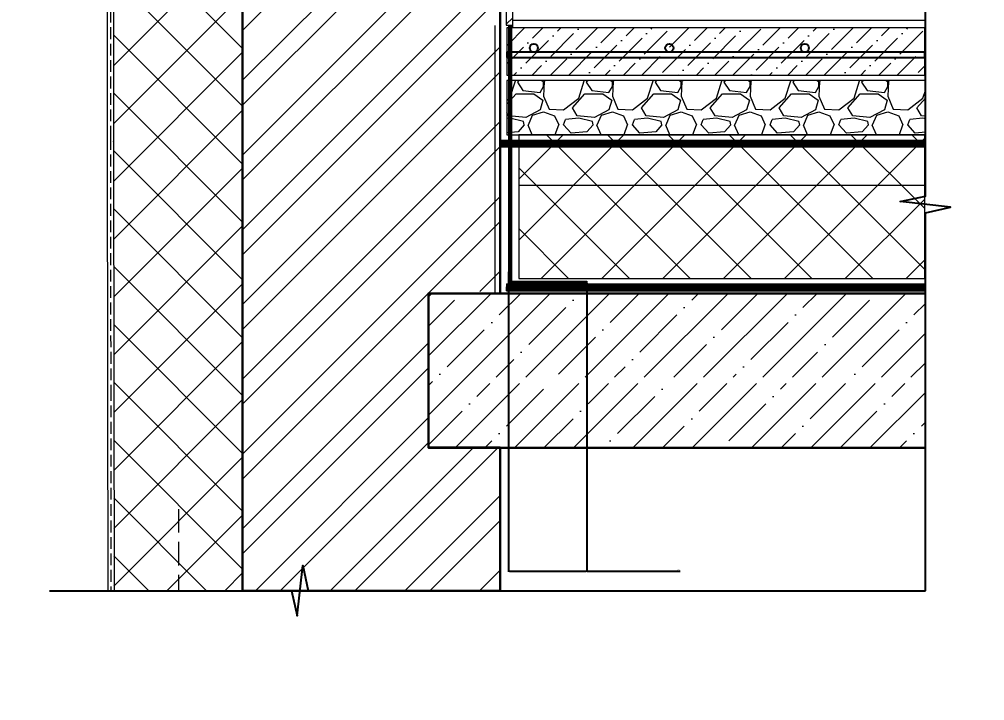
# Model space of a CAD drawing. Header units: millimetres. Extents: x -4447806 to 13389969, y -2188499 to 852203.
# Drawn here: x 4552218 to 4554274, y -558222 to -556772 of the extents above; entities that cross this region are included whole.
import ezdxf

# ---------------------------------------------------------------- set-up
doc = ezdxf.new("R2010")
doc.units = ezdxf.units.MM
for name, pattern in [('GOST2.303 4', [7, 5, -2, 0]), ('ГОСТ 2.303 4', [7, 5, -2, 0]), ('пунктирнаяX2', [12.7, 0, -12.7]), ('штриховая', [19.049999999999997, 12.7, -6.35]), ('штриховая 50', [1, 0.5, -0.5])]:
    doc.linetypes.add(name, pattern=pattern)
for name, color, linetype, lineweight in [('!!!_АР_перегородки блоки', 7, 'Continuous', 5), ('0.15', 10, 'Continuous', 15), ('0.2', 7, 'Continuous', 20), ('0.35', 30, 'Continuous', 30), ('TN-ГИДРОИЗОЛЯЦИЯ БИТУМАЯ нижняя', 173, 'Continuous', 15), ('TN-ГРУНТОВКА', 6, 'Continuous', 15), ('TN-КЕРАМЗИТОВАЯ РАЗУКЛОНКА', 26, 'Continuous', 15), ('TN-ПАРОИЗОЛЯЦИЯ', 7, 'Continuous', 15), ('TN-СИСТЕМА', 243, 'Continuous', 15), ('TN-СТЯЖКА', 7, 'Continuous', 15), ('АР_Размеры', 175, 'Continuous', 9), ('АР_Штриховка', 252, 'Continuous', 0), ('Маркировка потолков', 7, 'Continuous', 9)]:
    doc.layers.add(name, color=color, linetype=linetype, lineweight=lineweight)
doc.styles.get("Standard").update_dxf_attribs({"font": 'arial.ttf'})
doc.dimstyles.new('ISO-25', dxfattribs={"dimtxt": 2.5, "dimasz": 2.5, "dimexe": 1.25, "dimexo": 0.625, "dimtad": 1, "dimtxsty": 'Standard', "dimcen": 2.5, "dimadec": 0, "dimazin": 0, "dimtfac": 1, "dimtmove": 0, "dimatfit": 3, "dimfxl": 1, "dimarcsym": 0})

# ---------------------------------------------------------------- blocks, each defined once
blk = doc.blocks.new('*D1233')
at = {"layer": 'Defpoints', "color": 0, "lineweight": 5, "ltscale": 500, "transparency": 16777216}
for p in [(4553259.512444951, -557308.2971352207), (4553426.854872196, -557332.286038892), (4553426.854872196, -557946.2450991163)]:
    blk.add_point(p, dxfattribs=at)
at = {"layer": 'АР_Размеры', "color": 0, "lineweight": -2, "ltscale": 500, "transparency": 16777216}
for p, q in [((4553259.512444951, -557308.9221352207), (4553259.512444951, -557947.4950991163)), ((4553426.854872196, -557332.911038892), (4553426.854872196, -557947.4950991163)), ((4553262.012444951, -557946.2450991163), (4553424.354872196, -557946.2450991163)), ((4553426.854872196, -557946.2450991163), (4553625.385058763, -557946.2450991163))]:
    blk.add_line(p, q, dxfattribs=at)
at = {"layer": 'АР_Размеры', "color": 0, "lineweight": 5, "ltscale": 500, "transparency": 16777216}
for points in [[(4553262.012444951, -557945.8284324497), (4553262.012444951, -557946.661765783), (4553259.512444951, -557946.2450991163)], [(4553424.354872196, -557945.8284324497), (4553424.354872196, -557946.661765783), (4553426.854872196, -557946.2450991163)]]:
    blk.add_solid(points, dxfattribs=at)
at = {"layer": 'АР_Размеры', "color": 0, "lineweight": 13, "ltscale": 500, "transparency": 16777216, "insert": (4553622.120222473, -557944.3436666471), "char_height": 2.5, "attachment_point": 5}
blk.add_mtext('150', dxfattribs=at)
blk = doc.blocks.new('*U707')
at = {"lineweight": 9, "transparency": 33554559}
h = blk.add_hatch(dxfattribs=at)
h.set_pattern_fill('ANSI36', color=256, scale=3)
h.set_pattern_definition([(45, (-256.1303792933202, -130.4572748134536), (5.0513940681014, 18.52177824970513), [23.8125, -4.762499999999999, 0, -4.762499999999999])])
h.paths.add_polyline_path([(308.4839045930126, 34.8208975489657), (-2.526330872438262e-12, 34.72162712319194), (0, 0), (308.4839277403724, -0.0001095534916218373)])
at = {"lineweight": 20}
blk.add_lwpolyline([(308.4839045930126, 34.8208975489657), (-2.526330872438262e-12, 34.72162712319194), (0, 0), (308.4839277403724, -0.0001095534916218373)], close=True, dxfattribs=at)
at = {"lineweight": 25}
blk.add_lwpolyline([(8.449697398228218e-14, 12.99999999997946), (308.4839277403726, 13.00009096087662), (308.4839277403722, 17.0000909609177), (-1.997201203217579e-13, 17.00000000002054)], close=True, dxfattribs=at)
for centre in [(19.99999999999958, 20.00000000002054), (119.9999999999996, 20.00000000002054), (219.9999999999996, 20.00000000002054)]:
    blk.add_circle(centre, 3, dxfattribs=at)
blk = doc.blocks.new('*U708')
at = {"lineweight": 9, "transparency": 33554559}
h = blk.add_hatch(dxfattribs=at)
h.set_pattern_fill('GRAVEL', color=256, scale=2)
h.set_pattern_definition([(228.0127875, (-219.1211134862953, -69.19990919296006), (-406.4000000319161, -457.1999999716357), [6.8344288, -676.6096727913]), (184.969741, (-223.6931134862953, -74.27990919296005), (609.5999997588101, 50.80000289395848), [11.72809439999994, -1161.080977870472]), (132.5104471, (-235.3771134862952, -75.29590919296007), (508.0000002145498, -558.7999998049191), [8.2696304, -818.6944558819999]), (267.273689, (-255.1891134862952, -87.99590919296006), (50.8000001063945, 1015.999999994663), [10.68009039999994, -1057.328748514752]), (292.83365418, (-255.6971134862953, -98.66390919296006), (-254.0000000212682, 609.5999999911091), [10.47267399999994, -1036.796154906872]), (357.2736889999999, (-251.6331134862953, -108.31590919296), (-1015.999999994663, 50.80000010639456), [10.68009039999994, -1057.328748514752]), (37.69424047, (-240.9651134862953, -108.82390919296), (-660.3999999707179, -508.0000000380082), [14.1238732, -1398.26230628494]), (72.25532837, (-229.7891134862953, -100.1879091929601), (355.6000000955858, 1117.599999969577), [13.3343904, -1320.1051320381]), (121.42956562, (-225.7251134862953, -87.48790919296005), (-406.4000000576624, 660.3999999645204), [10.71626, -1060.91091397424]), (175.2363583, (-231.3131134862953, -78.34390919296004), (558.7999999919905, -50.80000008778512), [12.23426559999994, -599.478738999996]), (222.3974378, (-243.5051134862953, -77.32790919296005), (-609.5999999804932, -558.8000000212799), [15.8215584, -1566.33545024354]), (138.81407483, (-204.8971134862954, -88.50390919296004), (-355.5999999786702, 304.8000000247836), [5.400090799999999, -534.61131648688]), (171.4692344, (-208.9611134862953, -84.94790919296005), (660.4000000177931, -101.5999998847469), [10.2736396, -1017.0927799408]), (225, (-219.1211134862953, -83.42390919296005), (-7.105427357601002e-15, -50.80000000000479), [7.1841868, -64.65786216856]), (203.19859051, (-222.6771134862953, -77.32790919296005), (254.0000000069218, 101.5999999821867), [3.868826399999984, -383.0124473778779]), (291.80140949, (-226.2331134862953, -78.85190919296005), (-50.80000001062992, 152.3999999964574), [5.4713124, -268.0950598]), (30.96375653, (-224.2011134862953, -83.93190919296003), (152.4000000037277, 101.5999999944225), [8.886393199999938, -287.3259630581981]), (161.56505118, (-216.5811134862953, -79.35990919296003), (101.6000000026517, -50.79999999467507), [6.4257428, -154.21796233656]), (16.389540334, (-255.6971134862953, -78.85190919296005), (508.0000000000029, 152.4000000000049), [9.00176, -891.1765334507801]), (70.34617594, (-247.0611134862953, -76.31190919296003), (-203.2000000185863, -558.7999999934082), [7.5519788, -747.644313564]), (293.19859051, (-216.5811134862953, -69.19990919296006), (-101.5999999822652, 254.0000000071057), [7.73760199999997, -379.143671777878]), (343.6104596700001, (-213.5331134862953, -76.31190919296003), (-508.0000000106457, 152.3999999644572), [9.001759999999939, -891.176533450796]), (339.44395478, (-255.6971134862953, -110.34790919296), (-253.9999999999972, 101.6000000000042), [8.680703999999936, -425.3546862621181]), (294.7751406, (-247.5691134862952, -113.39590919296), (-254.0000003023386, 558.7999998625452), [7.2734424, -720.0718676144]), (66.80140949, (-216.0731134862953, -119.99990919296), (101.599999984046, 254.000000006386), [7.737602000000001, -379.1436717778799]), (17.35402464, (-213.0251134862953, -112.8879091929601), (-660.3999999868604, -203.2000000426493), [8.515654800000002, -843.047519604]), (69.44395478, (-240.9651134862953, -119.99990919296), (-101.6000000017692, -253.9999999992926), [4.340351999999999, -429.6950382621201]), (101.309932474, (-219.1211134862953, -119.99990919296), (-50.800000000008, 203.2000000000074), [2.590292, -256.43989929052]), (165.963756532, (-219.6291134862953, -117.4599091929601), (152.3999999999903, -50.7999999999973), [10.472674, -198.98109178138]), (186.00900596, (-229.7891134862953, -114.91990919296), (507.9999999973074, 50.80000002658707), [9.705339999999937, -960.8272972667361]), (303.69006753, (-224.2011134862953, -88.50390919296004), (-50.80000000705937, 101.599999996474), [7.3264776, -175.8355271936]), (353.15722659, (-220.1371134862952, -94.59990919296004), (863.6000000053136, -101.5999999547879), [12.7911352, -1266.32018130062]), (60.9453959, (-207.4371134862953, -96.12390919296004), (-203.2000000055937, -355.5999999968051), [5.2301648, -517.7878463622]), (90, (-204.8971134862954, -91.55190919296004), (-50.8, 50.8), [3.048, -47.752]), (120.25643716, (-230.8051134862953, -113.39590919296), (203.1999999751433, -355.6000000141959), [7.0573392, -698.678815464]), (48.01278749999999, (-234.3611134862953, -107.29990919296), (406.4000000335068, 457.1999999702041), [13.6688576, -669.7752439912999]), (0, (-225.2171134862953, -97.13990919296006), (50.8, 50.8), [13.208, -37.592]), (325.3048465, (-212.0091134862953, -97.13990919296006), (508.0000001924306, -355.5999997250915), [8.0321912, -795.1863344828]), (254.0546040999999, (-205.4051134862953, -101.7119091929601), (-50.79999999645113, -203.2000000008949), [7.396581599999999, -362.43300077544]), (207.64597536, (-207.4371134862953, -108.82390919296), (-965.2000000354669, -507.999999932615), [12.04290199999994, -1192.249288458752]), (175.42607874, (-218.1051134862953, -114.4119091929601), (-660.3999999999766, 50.79999999998956), [12.7405892, -1261.3169291248])])
h.paths.add_polyline_path([(308.9171704000379, 39.99989029265119), (-2.910383045673371e-12, 40), (0, 0), (308.9171917081552, -0.0001097073588939906)])
at = {"lineweight": 20}
blk.add_lwpolyline([(308.9171704000379, 39.99989029265119), (-2.910383045673371e-12, 40), (0, 0), (308.9171917081552, -0.0001097073588939906)], close=True, dxfattribs=at)
blk = doc.blocks.new('*U709')
at = {"lineweight": 9, "transparency": 33554559}
h = blk.add_hatch(dxfattribs=at)
h.set_pattern_fill('ANSI37', color=256, scale=10)
h.set_pattern_definition([(45, (-700.4078191414401, 10.02729160312289), (-22.45064030267288, 22.45064030267288), []), (135, (-700.4078191414401, 10.02729160312289), (-22.45064030267288, -22.45064030267288), [])])
h.paths.add_polyline_path([(299.5921808585527, 110.0272916031229), (-7.252994944812564e-12, 110.0272545182455), (0, 4), (299.59218085856, 4.000037084877355)])
at = {"lineweight": 20}
blk.add_lwpolyline([(299.5921808585527, 110.0272916031229), (-7.252994944812564e-12, 110.0272545182455), (0, 4), (299.59218085856, 4.000037084877355)], close=True, dxfattribs=at)
blk = doc.blocks.new('*U728')
blk.add_lwpolyline([(-7.725966488115434e-15, -34.79465979695361), (-2.220446049250313e-16, -1), (2.25, -0.5000000000000004), (-2.25, 6.106226635438361e-16), (1.110223024625157e-16, 0.5000000000000002), (7.927632270728093e-15, 31.735894880339)])
blk = doc.blocks.new('*U710')
blk.add_lwpolyline([(-5.030420524545047e-15, -22.65499999985797), (-2.220446049250313e-16, -1), (2.25, -0.5000000000000004), (-2.25, 6.106226635438361e-16), (1.110223024625157e-16, 0.5000000000000002), (1.391763983342159e-14, 55.715091171266)])

msp = doc.modelspace()

# ---------------------------------------------------------------- hatches: boundary and pattern name
at = {"layer": '!!!_АР_перегородки блоки', "lineweight": 5, "true_color": 0x000000}
h = msp.add_hatch(dxfattribs=at)
h.set_pattern_fill('ANSI32', color=18, scale=300, angle=180, style=0)
h.set_pattern_definition([(225, (3969483.65437112, -672094.7972918525), (79.54951288348659, -79.54951288348661), []), (225, (3969430.62136262, -672094.7972918525), (79.54951288348659, -79.54951288348661), [])])
h.paths.add_polyline_path([(4553241.696598032, -556019.9325633962), (4553227.303196015, -556019.9325633962), (4553226.244516175, -556018.0663004575), (4553222.411551784, -556018.2671776274), (4553222.511990355, -556020.1836598514), (4553219.637267005, -556020.3343177076), (4553218.578587392, -556018.4680547689), (4553214.745623002, -556018.6689319388), (4553214.846061572, -556020.5854141344), (4553211.971338222, -556020.736072019), (4553210.912658383, -556018.8698090804), (4553207.079693992, -556019.0706862502), (4553207.180132562, -556020.987168446), (4553204.305409212, -556021.1378263305), (4553203.2467296, -556019.2715633918), (4553199.413765209, -556019.4724405333), (4553199.514203779, -556021.3889227574), (4553196.639480429, -556021.5395806419), (4553195.580800817, -556019.6733177032), (4553191.747836199, -556019.8741948447), (4553191.84827477, -556021.7906770688), (4553188.973551647, -556021.9413349249), (4553185.519269206, -556020.2006202282), (4553185.404644479, -556018.013451099), (4553182.204056934, -556018.013451099), (4553182.204056934, -556011.2965580734), (4553185.439127697, -556009.6790227483), (4553185.519269206, -556008.1498327815), (4553188.973551647, -556006.4091180847), (4553191.84827477, -556006.5597759408), (4553191.747836199, -556008.476258165), (4553195.580800817, -556008.6771353348), (4553196.639480429, -556006.8108723961), (4553199.514203779, -556006.9615302522), (4553199.413765209, -556008.8780124763), (4553203.2467296, -556009.0788896462), (4553204.305409212, -556007.2126267075), (4553207.180132562, -556007.3632845636), (4553207.079693992, -556009.2797667878), (4553210.912658383, -556009.4806439293), (4553211.971338222, -556007.614381019), (4553214.846061572, -556007.7650388752), (4553218.578587392, -556009.8823982407), (4553219.637267005, -556008.0161353304), (4553222.511990355, -556008.1667931866), (4553222.411551784, -556010.0832754106), (4553226.244516175, -556010.2841525523), (4553227.303196015, -556008.4178896418), (4553241.696598032, -556008.4178896418), (4553241.696598032, -555694.7996107421), (4553108.455373068, -555694.7996107421), (4553108.455373068, -555801.7770191624), (4553110.374485394, -555801.7770191624), (4553110.374485394, -555825.7659228337), (4553108.50822237, -555826.8246025307), (4553108.709099739, -555830.6575669504), (4553110.625581821, -555830.5571283796), (4553110.776239677, -555833.4318517016), (4553108.90997688, -555834.4905313984), (4553109.110854022, -555838.3234958466), (4553111.027336104, -555838.2230572475), (4553111.177993961, -555841.0977805693), (4553109.311731163, -555842.1564602663), (4553109.512608305, -555845.9894247145), (4553111.429090387, -555845.8889861153), (4553111.579748243, -555848.7637094656), (4553109.713485446, -555849.8223891342), (4553109.914362588, -555853.6553535822), (4553111.830844671, -555853.5549150115), (4553111.981502753, -555856.4296383334), (4553110.115239729, -555857.4883180021), (4553110.316116871, -555861.3212824501), (4553112.23259918, -555861.2208438794), (4553112.383257036, -555864.0955672013), (4553110.64254234, -555867.5498496429), (4553108.455373068, -555867.6644743407), (4553108.455373068, -555870.8650617731), (4553101.738480043, -555870.8650617731), (4553100.120944661, -555867.6299910946), (4553098.591754722, -555867.5498496429), (4553096.851040026, -555864.0955672013), (4553097.001697882, -555861.2208438794), (4553098.918180191, -555861.3212824501), (4553099.119057333, -555857.4883180021), (4553097.252794309, -555856.4296383334), (4553097.403452165, -555853.5549150115), (4553099.319934474, -555853.6553535822), (4553099.520811616, -555849.8223891342), (4553097.654548819, -555848.7637094656), (4553097.805206675, -555845.8889861153), (4553099.721688757, -555845.9894247145), (4553099.922565899, -555842.1564602663), (4553098.056303103, -555841.0977805693), (4553098.206960957, -555838.2230572475), (4553100.12344304, -555838.3234958466), (4553100.324320182, -555834.4905313984), (4553098.458057385, -555833.4318517016), (4553098.555372074, -555831.5749770621), (4553099.676656878, -555695.8467454494), (4552834.296473838, -555695.8467454494), (4552834.296473838, -555801.187810427), (4552836.215586164, -555801.187810427), (4552836.215586164, -555825.1767141267), (4552834.34932314, -555826.2353937954), (4552834.550200509, -555830.0683582434), (4552836.466682591, -555829.9679196727), (4552836.617340447, -555832.8426429946), (4552834.75107765, -555833.9013226916), (4552834.951954792, -555837.7342871113), (4552836.868436875, -555837.6338485405), (4552837.019094731, -555840.5085718625), (4552835.152831933, -555841.5672515593), (4552835.353709076, -555845.4002159792), (4552837.270191157, -555845.2997774084), (4552837.420849014, -555848.1745007302), (4552835.554586217, -555849.2331804272), (4552835.755463358, -555853.066144847), (4552837.671945441, -555852.9657062762), (4552837.822603524, -555855.8404295981), (4552835.956340499, -555856.8991092951), (4552836.157217641, -555860.7320737431), (4552838.07369995, -555860.6316351441), (4552838.224357806, -555863.5063584943), (4552836.48364311, -555866.9606409359), (4552834.296473838, -555867.0752656055), (4552834.296473838, -555870.2758530378), (4552827.579580814, -555870.2758530378), (4552825.962045431, -555867.0407823876), (4552824.432855492, -555866.9606409359), (4552822.692140796, -555863.5063584943), (4552822.842798652, -555860.6316351441), (4552824.759280961, -555860.7320737431), (4552824.960158103, -555856.8991092951), (4552823.09389508, -555855.8404295981), (4552823.244552935, -555852.9657062762), (4552825.161035244, -555853.066144847), (4552825.361912386, -555849.2331804272), (4552823.495649589, -555848.1745007302), (4552823.646307445, -555845.2997774084), (4552825.562789528, -555845.4002159792), (4552825.763666669, -555841.5672515593), (4552823.897403873, -555840.5085718625), (4552824.048061728, -555837.6338485405), (4552825.96454381, -555837.7342871113), (4552826.165420952, -555833.9013226916), (4552824.299158156, -555832.8426429946), (4552824.449816011, -555829.9679196727), (4552826.366298093, -555830.0683582434), (4552826.567175236, -555826.2353937954), (4552824.700912438, -555825.1767141267), (4552824.700912438, -555801.187810427), (4552824.88330071, -555694.7996107421), (4552693.378799573, -555694.7996107421), (4552693.378799573, -557987.7627862752), (4553241.696598032, -557987.7627862752), (4553241.733946917, -557683.3904557124), (4553089.275076503, -557683.3904557124), (4553089.275076503, -557354.8525795048), (4553241.696598032, -557349.2972918525)])
at = {"layer": 'TN-СТЯЖКА'}
h = msp.add_hatch(dxfattribs=at)
h.set_pattern_fill('ANSI31', color=256, scale=6.853972480741564)
h.set_pattern_definition([(45, (4505930.415522428, -187994.9734114248), (-15.38760708095474, 15.38760708095474), [])])
h.paths.add_polyline_path([(4553255.028015897, -556784.3815925155), (4553268.736078741, -556784.3815925155), (4553268.735947558, -555682.4314757581), (4553255.028002506, -555682.4314757581)])
at = {"layer": 'АР_Штриховка', "ltscale": 100}
h = msp.add_hatch(dxfattribs=at)
h.set_pattern_fill('ANSI37', color=256, scale=27.41588992296625)
h.set_pattern_definition([(45, (4815087.005995349, -114721.1241152348), (-61.55042832381896, 61.55042832381894), []), (135, (4815087.005995349, -114721.1241152348), (-61.55042832381897, -61.55042832381893), [])])
h.paths.add_polyline_path([(4552418.973969988, -557987.7627863035), (4552620.47260108, -557987.7627862752), (4552693.378799573, -557987.7627862752), (4552693.675659146, -555668.7235732041), (4552419.633853063, -555668.5766757685)])
at = {"layer": 'Маркировка потолков', "lineweight": 9, "ltscale": 5000, "transparency": 33554610}
h = msp.add_hatch(dxfattribs=at)
h.set_pattern_fill('ANSI35', color=256, scale=356.9777333719564)
h.set_pattern_definition([(45, (3969483.65437112, -672094.7972918525), (-63.10534399997843, 63.10534399997843), []), (45, (3969546.759715014, -672094.7972918525), (-63.10534399997843, 63.10534399997843), [111.5555416787364, -22.31110833574728, 0, -22.31110833574728])])
h.paths.add_polyline_path([(4554147.408474292, -557683.8432585747), (4554147.408474292, -557354.8525795048), (4553089.275076503, -557354.8525795048), (4553089.275076503, -557683.8432585747)])
h.paths.add_polyline_path([(4554147.408474745, -557546.7638089315), (4554147.408474292, -557533.3708427305), (4553214.960089393, -557533.3708427021), (4553214.960089393, -557546.7638089599)])

# ---------------------------------------------------------------- linework, layer by layer
at = {"layer": '0.15', "linetype": 'ГОСТ 2.303 4', "ltscale": 10}
msp.add_lwpolyline([(4552557.204998616, -557813.9618985553), (4552556.998105437, -557987.7627862752)], dxfattribs=at)
at = {"layer": '0.2'}
for points in [[(4552405.710812939, -555668.5692124618), (4552405.144844459, -557017.7512141305), (4552405.144654948, -557017.919649903)], [(4552419.410556327, -555668.4223150262), (4552418.837380948, -557031.4591590978), (4552418.837206643, -557031.2976536725)], [(4552405.129443839, -557017.7512141305), (4552405.782742796, -557558.4845776453), (4552406.332215572, -557987.7627862752)], [(4552418.837380948, -557031.4591590978), (4552419.490679905, -557558.4698760062), (4552420.040169022, -557987.7627862752)]]:
    msp.add_lwpolyline(points, dxfattribs=at)
at = {"layer": '0.2', "linetype": 'GOST2.303 4', "ltscale": 5}
for points in [[(4552412.560755104, -555668.5692124618), (4552411.991112591, -557024.6051866), (4552411.991112591, -557024.6051866)], [(4552411.983412281, -557024.6051866), (4552412.636711237, -557558.4772682176), (4552413.163444404, -557987.7627862752)]]:
    msp.add_lwpolyline(points, dxfattribs=at)
at = {"layer": '0.35', "color": 18, "ltscale": 200, "true_color": 0x000000}
for points in [[(4552693.378799573, -557682.5834006511), (4552693.378799573, -555695.8467454494), (4553241.696598032, -555695.8467454494), (4553241.696598032, -557354.8712828271)], [(4554147.408474064, -557354.9824208147), (4553089.275076503, -557354.8525795048), (4553089.275076503, -557683.3717478071), (4554147.408474064, -557683.5015891171)], [(4552693.378799573, -557682.5834006511), (4552693.378799573, -557987.7627862752), (4553241.696598032, -557987.7627862752), (4553241.696598032, -557682.5834006511), (4553089.275076503, -557682.5834006511)], [(4553241.696598032, -557682.5834006511), (4553089.275076503, -557682.5834006511)]]:
    msp.add_lwpolyline(points, dxfattribs=at)
at = {"layer": 'TN-ГИДРОИЗОЛЯЦИЯ БИТУМАЯ нижняя', "linetype": 'Continuous'}
for p, q in [((4553244.36597108, -557028.8106242609), (4553244.36597108, -557036.0253321426)), ((4553244.36597108, -557028.8106242609), (4554147.179363285, -557028.8106242609)), ((4553244.36597108, -557043.2400400243), (4553244.36597108, -557036.0253321426)), ((4553244.36597108, -557043.2400400243), (4554147.179363285, -557043.2400400243)), ((4554147.179363285, -557028.8106242609), (4554147.179363285, -557036.0253321426)), ((4554147.179363285, -557043.2400400243), (4554147.179363285, -557036.0253321426))]:
    msp.add_line(p, q, dxfattribs=at)
at = {"layer": 'TN-ГИДРОИЗОЛЯЦИЯ БИТУМАЯ нижняя', "linetype": 'пунктирнаяX2'}
msp.add_line((4553244.36597108, -557036.0253321426), (4554147.179363285, -557036.0253321426), dxfattribs=at)
at = {"layer": 'TN-ГИДРОИЗОЛЯЦИЯ БИТУМАЯ нижняя', "linetype": 'штриховая 50', "ltscale": 10, "const_width": 14.42941576335903}
msp.add_lwpolyline([(4553244.36597108, -557036.0253321426), (4554147.179363285, -557036.0253321426)], dxfattribs=at)
at = {"layer": 'TN-ГРУНТОВКА', "color": 18, "linetype": 'штриховая', "ltscale": 20, "true_color": 0x000000, "const_width": 2.741588992296626}
msp.add_lwpolyline([(4553231.2415685, -556784.5424306205), (4553231.241595735, -557354.6961121167)], dxfattribs=at)
at = {"layer": 'TN-ПАРОИЗОЛЯЦИЯ', "linetype": 'Continuous', "ltscale": 40}
for p, q in [((4553259.512524976, -556784.5424296099), (4553259.512444587, -557335.7130251323)), ((4553259.512524976, -556784.5424296099), (4553262.939511217, -556784.5424301098)), ((4553266.366497458, -556784.5424306097), (4553262.939511217, -556784.5424301098)), ((4553266.366497458, -556784.5424306097), (4553266.366418067, -557328.8590526517)), ((4553266.366418067, -557328.8590526517), (4553426.854872196, -557328.8590526517)), ((4553426.854872196, -557328.8590526517), (4553426.854872196, -557332.286038892)), ((4553426.854872196, -557335.7130251323), (4553426.854872196, -557332.286038892)), ((4553255.404543085, -557342.6718964423), (4553255.404543085, -557346.0988826826)), ((4553255.404543085, -557342.6718964423), (4554147.408474064, -557342.6718964423)), ((4553255.404543085, -557349.5258689229), (4553255.404543085, -557346.0988826826)), ((4553255.404543085, -557349.5258689229), (4554147.408474064, -557349.5258689229)), ((4553259.512444587, -557335.7130251323), (4553426.854872196, -557335.7130251323)), ((4554147.408474064, -557342.6718964423), (4554147.408474064, -557346.0988826826)), ((4554147.408474064, -557349.5258689229), (4554147.408474064, -557346.0988826826))]:
    msp.add_line(p, q, dxfattribs=at)
at = {"layer": 'TN-ПАРОИЗОЛЯЦИЯ', "linetype": 'пунктирнаяX2', "ltscale": 40}
for p, q in [((4553262.939511217, -556784.5424301098), (4553262.939431327, -557332.286038892)), ((4553262.939431327, -557332.286038892), (4553426.854872196, -557332.286038892)), ((4553255.404543085, -557346.0988826826), (4554147.408474064, -557346.0988826826))]:
    msp.add_line(p, q, dxfattribs=at)
at = {"layer": 'TN-ПАРОИЗОЛЯЦИЯ', "linetype": 'Continuous', "ltscale": 10}
for p, q in [((4553255.404543085, -557334.7929122761), (4553255.404543085, -557342.0076201578)), ((4553255.404543085, -557334.7929122761), (4554147.408474064, -557334.7929122761)), ((4553255.404543085, -557349.2223280395), (4553255.404543085, -557342.0076201578)), ((4553255.404543085, -557349.2223280395), (4554147.408474064, -557349.2223280395)), ((4554147.408474064, -557334.7929122761), (4554147.408474064, -557342.0076201578)), ((4554147.408474064, -557349.2223280395), (4554147.408474064, -557342.0076201578))]:
    msp.add_line(p, q, dxfattribs=at)
at = {"layer": 'TN-ПАРОИЗОЛЯЦИЯ', "linetype": 'пунктирнаяX2', "ltscale": 10}
msp.add_line((4553255.404543085, -557342.0076201578), (4554147.408474064, -557342.0076201578), dxfattribs=at)
at = {"layer": 'TN-ПАРОИЗОЛЯЦИЯ', "linetype": 'штриховая 50', "ltscale": 40, "const_width": 6.853972480741564}
for points in [[(4553426.854872196, -557332.286038892), (4553262.939431327, -557332.286038892), (4553262.939511217, -556784.5424301098)], [(4553255.404543085, -557346.0988826826), (4554147.408474064, -557346.0988826826)]]:
    msp.add_lwpolyline(points, dxfattribs=at)
at = {"layer": 'TN-ПАРОИЗОЛЯЦИЯ', "linetype": 'штриховая 50', "ltscale": 10, "const_width": 14.42941576335903}
msp.add_lwpolyline([(4553255.404543085, -557342.0076201578), (4554147.408474064, -557342.0076201578)], dxfattribs=at)
at = {"layer": 'TN-СИСТЕМА', "color": 18, "ltscale": 100, "true_color": 0x000000}
msp.add_line((4553281.377505198, -557124.6368476728), (4554145.96553261, -557124.6368476728), dxfattribs=at)
at = {"layer": 'TN-СТЯЖКА'}
msp.add_lwpolyline([(4553255.028015897, -556784.3815925155), (4553268.736078741, -556784.3815925155), (4553268.735947558, -555682.4314757581), (4553255.028002506, -555682.4314757581)], close=True, dxfattribs=at)
at = {"layer": 'TN-СТЯЖКА', "ltscale": 40}
msp.add_lwpolyline([(4554147.179363285, -556773.3493009855), (4554147.179363285, -556789.7988349404), (4553268.736078741, -556789.7988349971), (4553268.736078741, -556773.3493010422)], close=True, dxfattribs=at)

# ---------------------------------------------------------------- block references
at = {"ltscale": 100, "xscale": 23.79851555813043, "yscale": 23.79851555813043, "zscale": 23.79851555813043}
msp.add_blockref('*U728', (4554147.408474064, -557159.7015337575), dxfattribs=at)
at = {"ltscale": 100, "xscale": 23.79851555813043, "yscale": 23.79851555813043, "zscale": 23.79851555813043, "rotation": 270}
msp.add_blockref('*U710', (4552821.472010002, -557987.7627862752), dxfattribs=at)
at = {"layer": 'TN-КЕРАМЗИТОВАЯ РАЗУКЛОНКА', "xscale": 2.885883152671806, "yscale": 2.885883152671806, "zscale": 2.885883152671806}
msp.add_blockref('*U708', (4553255.909555012, -557017.2671015324), dxfattribs=at)
at = {"layer": 'TN-СИСТЕМА', "color": 18, "ltscale": 100, "true_color": 0x000000, "xscale": 2.885883152671806, "yscale": 2.885883152671806, "zscale": 2.885883152671806}
msp.add_blockref('*U709', (4553281.377505198, -557334.7929107259), dxfattribs=at)
at = {"layer": 'TN-СТЯЖКА', "xscale": 2.885883152671809, "yscale": 2.885883152671809, "zscale": 2.885883152671809, "rotation": 2.034774631500633e-05}
msp.add_blockref('*U707', (4553255.909555012, -556890.2881927057), dxfattribs=at)

# ---------------------------------------------------------------- dimensions: what is measured, and where the dimension line sits
at = {"layer": 'АР_Размеры', "lineweight": 13, "ltscale": 500}
dim = msp.add_linear_dim(base=(4553426.854872196, -557946.2450991163), p1=(4553259.512444951, -557308.2971352207), p2=(4553426.854872196, -557332.286038892), text='150', dimstyle='ISO-25', dxfattribs=at)
dim.commit()
dim.dimension.update_dxf_attribs({"geometry": '*D1233', "text_midpoint": (4553622.120222473, -557946.2450991163), "dimtype": 160})

doc.saveas('drawing.dxf')
